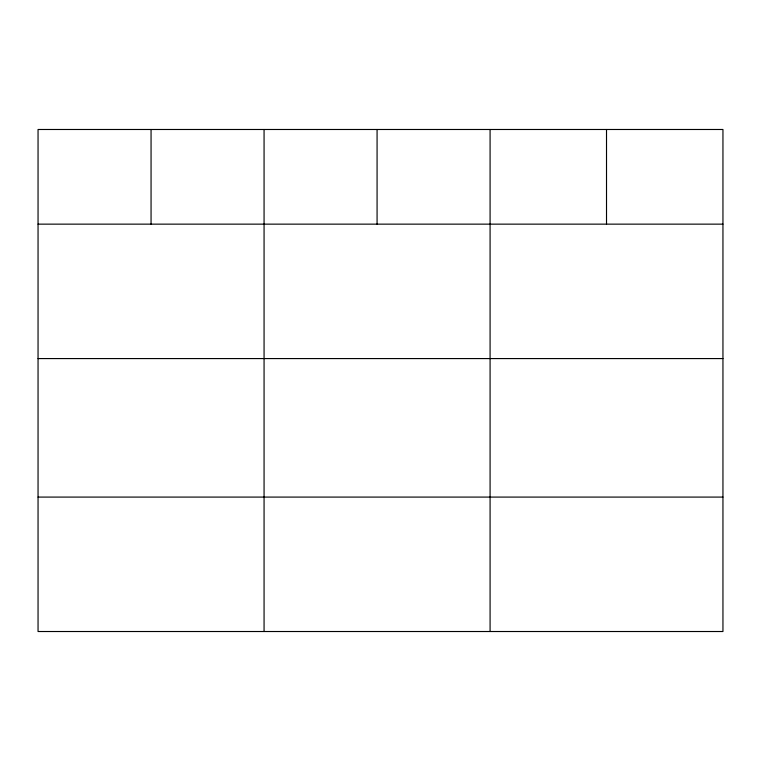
<?xml version="1.0" encoding="UTF-8"?>
<svg xmlns="http://www.w3.org/2000/svg" width="761" height="761" viewBox="0 0 761 761"><rect width="100%" height="100%" fill="white"/><g stroke="black" fill="none" stroke-linecap="round" stroke-linejoin="round"><path stroke-width="1.14" d="M722.95 358.574L722.95 129.484L38.05 129.484L38.05 631.516L722.95 631.516L722.95 358.574L38.05 358.574M38.05 224.143L722.95 224.143M38.05 497.085L722.95 497.085M606.517 129.484L606.517 224.143M490.084 129.484L490.084 631.516M377.075 129.484L377.075 224.143M264.067 129.484L264.067 631.516M151.059 129.484L151.059 224.143"/></g></svg>
